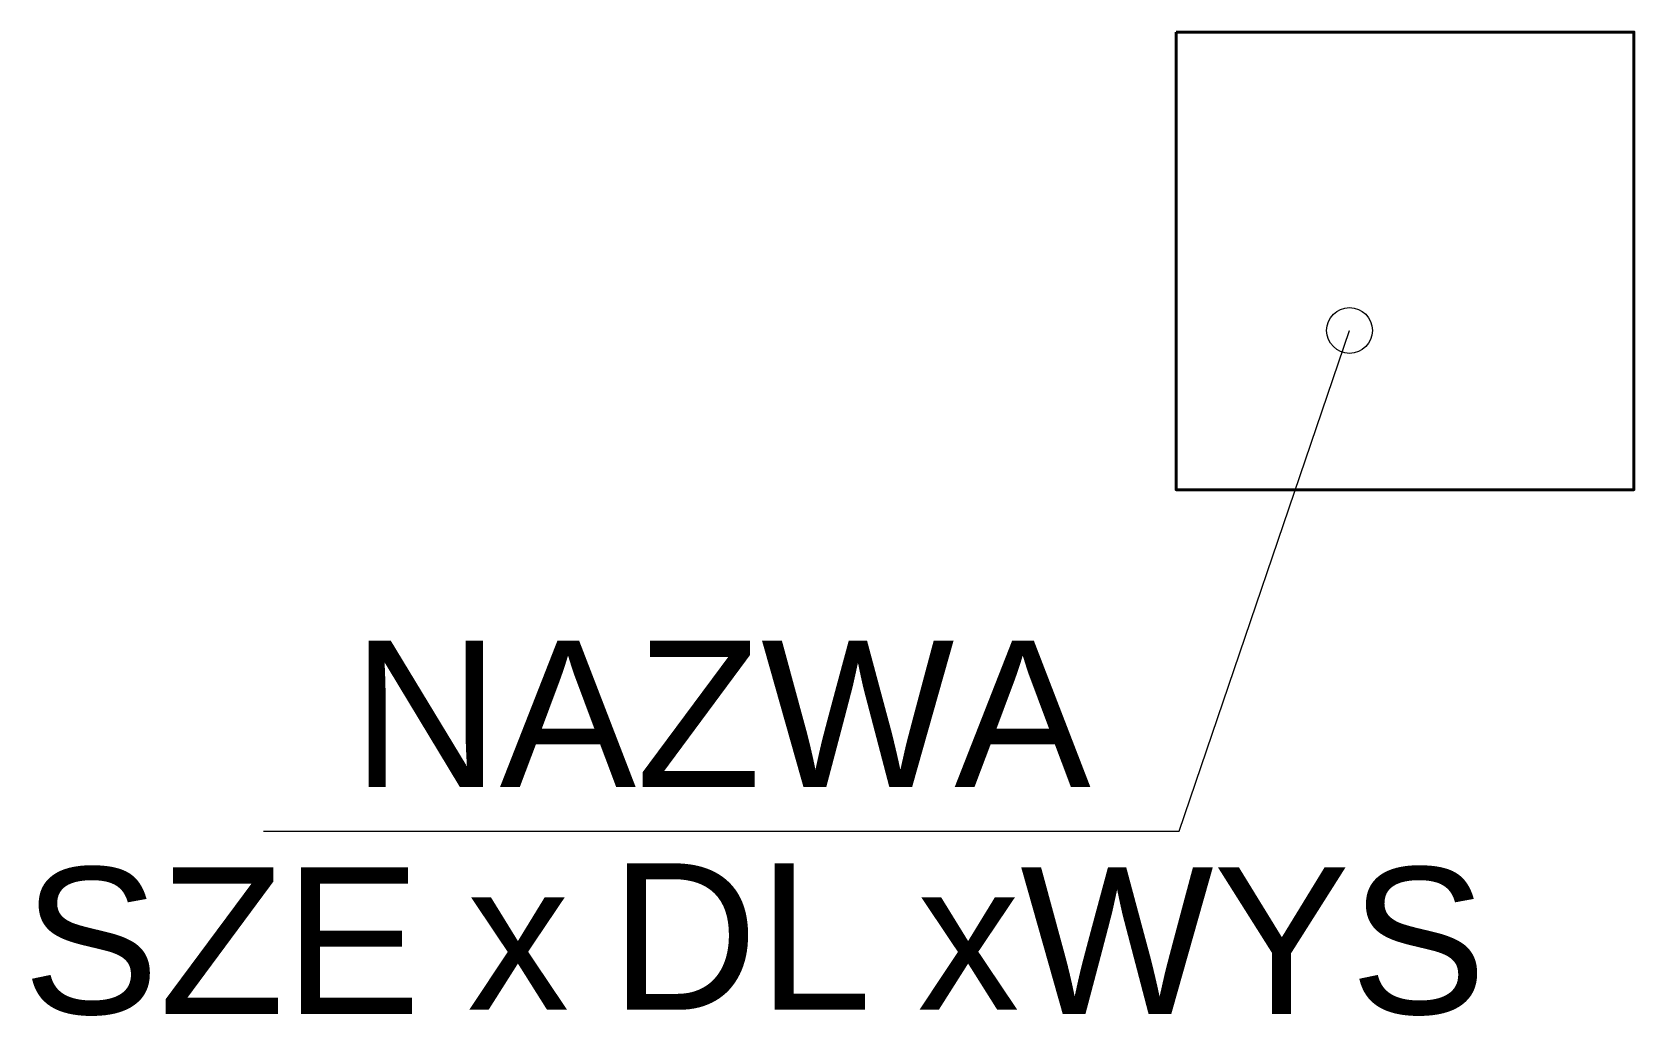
# Model space of a CAD drawing. Header units: millimetres. Extents: x -1499 to 250, y -825 to 250.
import ezdxf
from ezdxf.enums import TextEntityAlignment as Align

# ---------------------------------------------------------------- set-up
doc = ezdxf.new("R2010")
doc.units = ezdxf.units.MM
doc.header["$LTSCALE"] = 10
doc.header["$MEASUREMENT"] = 0
doc.layers.get('Defpoints').update_dxf_attribs({"color": 2, "lineweight": 50})
for name, color, linetype, lineweight in [('G-Cienka', 4, 'Continuous', 9), ('G-Elementy konstrukcyjne', 1, 'Continuous', 40), ('G-Opisy', 2, 'Continuous', 18)]:
    doc.layers.add(name, color=color, linetype=linetype, lineweight=lineweight)
doc.styles.add('Arial-GG', font='arial.ttf')
doc.dimstyles.new('e-cad_1_50_[mm]', dxfattribs={"dimscale": 50, "dimtxt": 2, "dimasz": 1.8, "dimexe": 1.5, "dimexo": 0, "dimgap": 0.6, "dimtad": 1, "dimdec": 1, "dimrnd": 1, "dimtxsty": 'Arial-GG', "dimblk": 'OBLIQUE', "dimcen": 0, "dimdle": 1, "dimclrd": 4, "dimclre": 4, "dimclrt": 7, "dimadec": 1, "dimazin": 0, "dimtfac": 1, "dimtdec": 1, "dimtix": 1, "dimtmove": 0, "dimatfit": 2, "dimfxl": 1.5, "dimfxlon": 1, "dimlwd": -1, "dimlwe": -1, "dimarcsym": 0})

# ---------------------------------------------------------------- blocks, each defined once
blk = doc.blocks.new('*D1')
at = {"layer": 'Defpoints', "color": 0, "ltscale": 2}
blk.add_point((-60.6, -76), dxfattribs=at)
blk.add_point((-60.6, -76), dxfattribs=at)
blk.add_point((-60.6, -76), dxfattribs=at)
at = {"layer": 'G-Opisy', "color": 4, "ltscale": 2}
for p, q in [((-246.6, -622.8), (-60.6, -76)), ((-60.6, -76), (-60.6, -76)), ((-1246.6, -622.8), (-246.6, -622.8))]:
    blk.add_line(p, q, dxfattribs=at)

msp = doc.modelspace()

# ---------------------------------------------------------------- linework, layer by layer
at = {"layer": 'G-Cienka', "ltscale": 0.8}
msp.add_circle((-60.6, -76), 25, dxfattribs=at)
at = {"layer": 'G-Elementy konstrukcyjne', "ltscale": 0.8}
msp.add_lwpolyline([(-250, 250), (250, 250), (250, -250), (-250, -250)], close=True, dxfattribs=at)

# ---------------------------------------------------------------- texts
at = {"layer": 'G-Opisy', "ltscale": 0.8, "char_height": 160, "width": 116.3112, "attachment_point": 1, "style": 'Arial-GG'}
for insert in [(-1024.35, -657.98), (-532.73, -657.98)]:
    msp.add_mtext('x', dxfattribs=dict(at, insert=insert))
at = {"layer": 'G-Opisy', "ltscale": 0.8, "style": 'Arial-GG'}
msp.add_attdef('NAZWA', text='SF-1/-1', height=160, dxfattribs=at).set_placement((-746.62, -622.78), align=Align.BOTTOM_CENTER)
msp.add_attdef('SZE', text='120', height=160, dxfattribs=at).set_placement((-1074.76, -870.5), align=Align.BOTTOM_RIGHT)
at = {"layer": 'G-Opisy', "ltscale": 2, "style": 'Arial-GG'}
msp.add_attdef('DL', text='120', height=160, dxfattribs=at).set_placement((-725.2, -737.98), align=Align.MIDDLE)
at = {"layer": 'G-Opisy', "ltscale": 0.8, "style": 'Arial-GG'}
msp.add_attdef('WYS', text='120', height=160, dxfattribs=at).set_placement((-420.08, -870.5), align=Align.BOTTOM_LEFT)

# ---------------------------------------------------------------- dimensions: what is measured, and where the dimension line sits
at = {"layer": 'G-Opisy', "ltscale": 2}
dim = msp.add_linear_dim(base=(-60.6, -76), p1=(-60.6, -76), p2=(-60.6, -76), text=' ', dimstyle='e-cad_1_50_[mm]', override={"dimscale": 100, "dimasz": 0, "dimgap": 5, "dimsah": 1, "dimdle": 6, "dimse1": 1, "dimse2": 1, "dimsd1": 1, "dimtmove": 1}, dxfattribs=at)
dim.commit()
dim.dimension.update_dxf_attribs({"geometry": '*D1', "text_midpoint": (-746.62, -622.78), "dimtype": 128})

doc.saveas('drawing.dxf')
